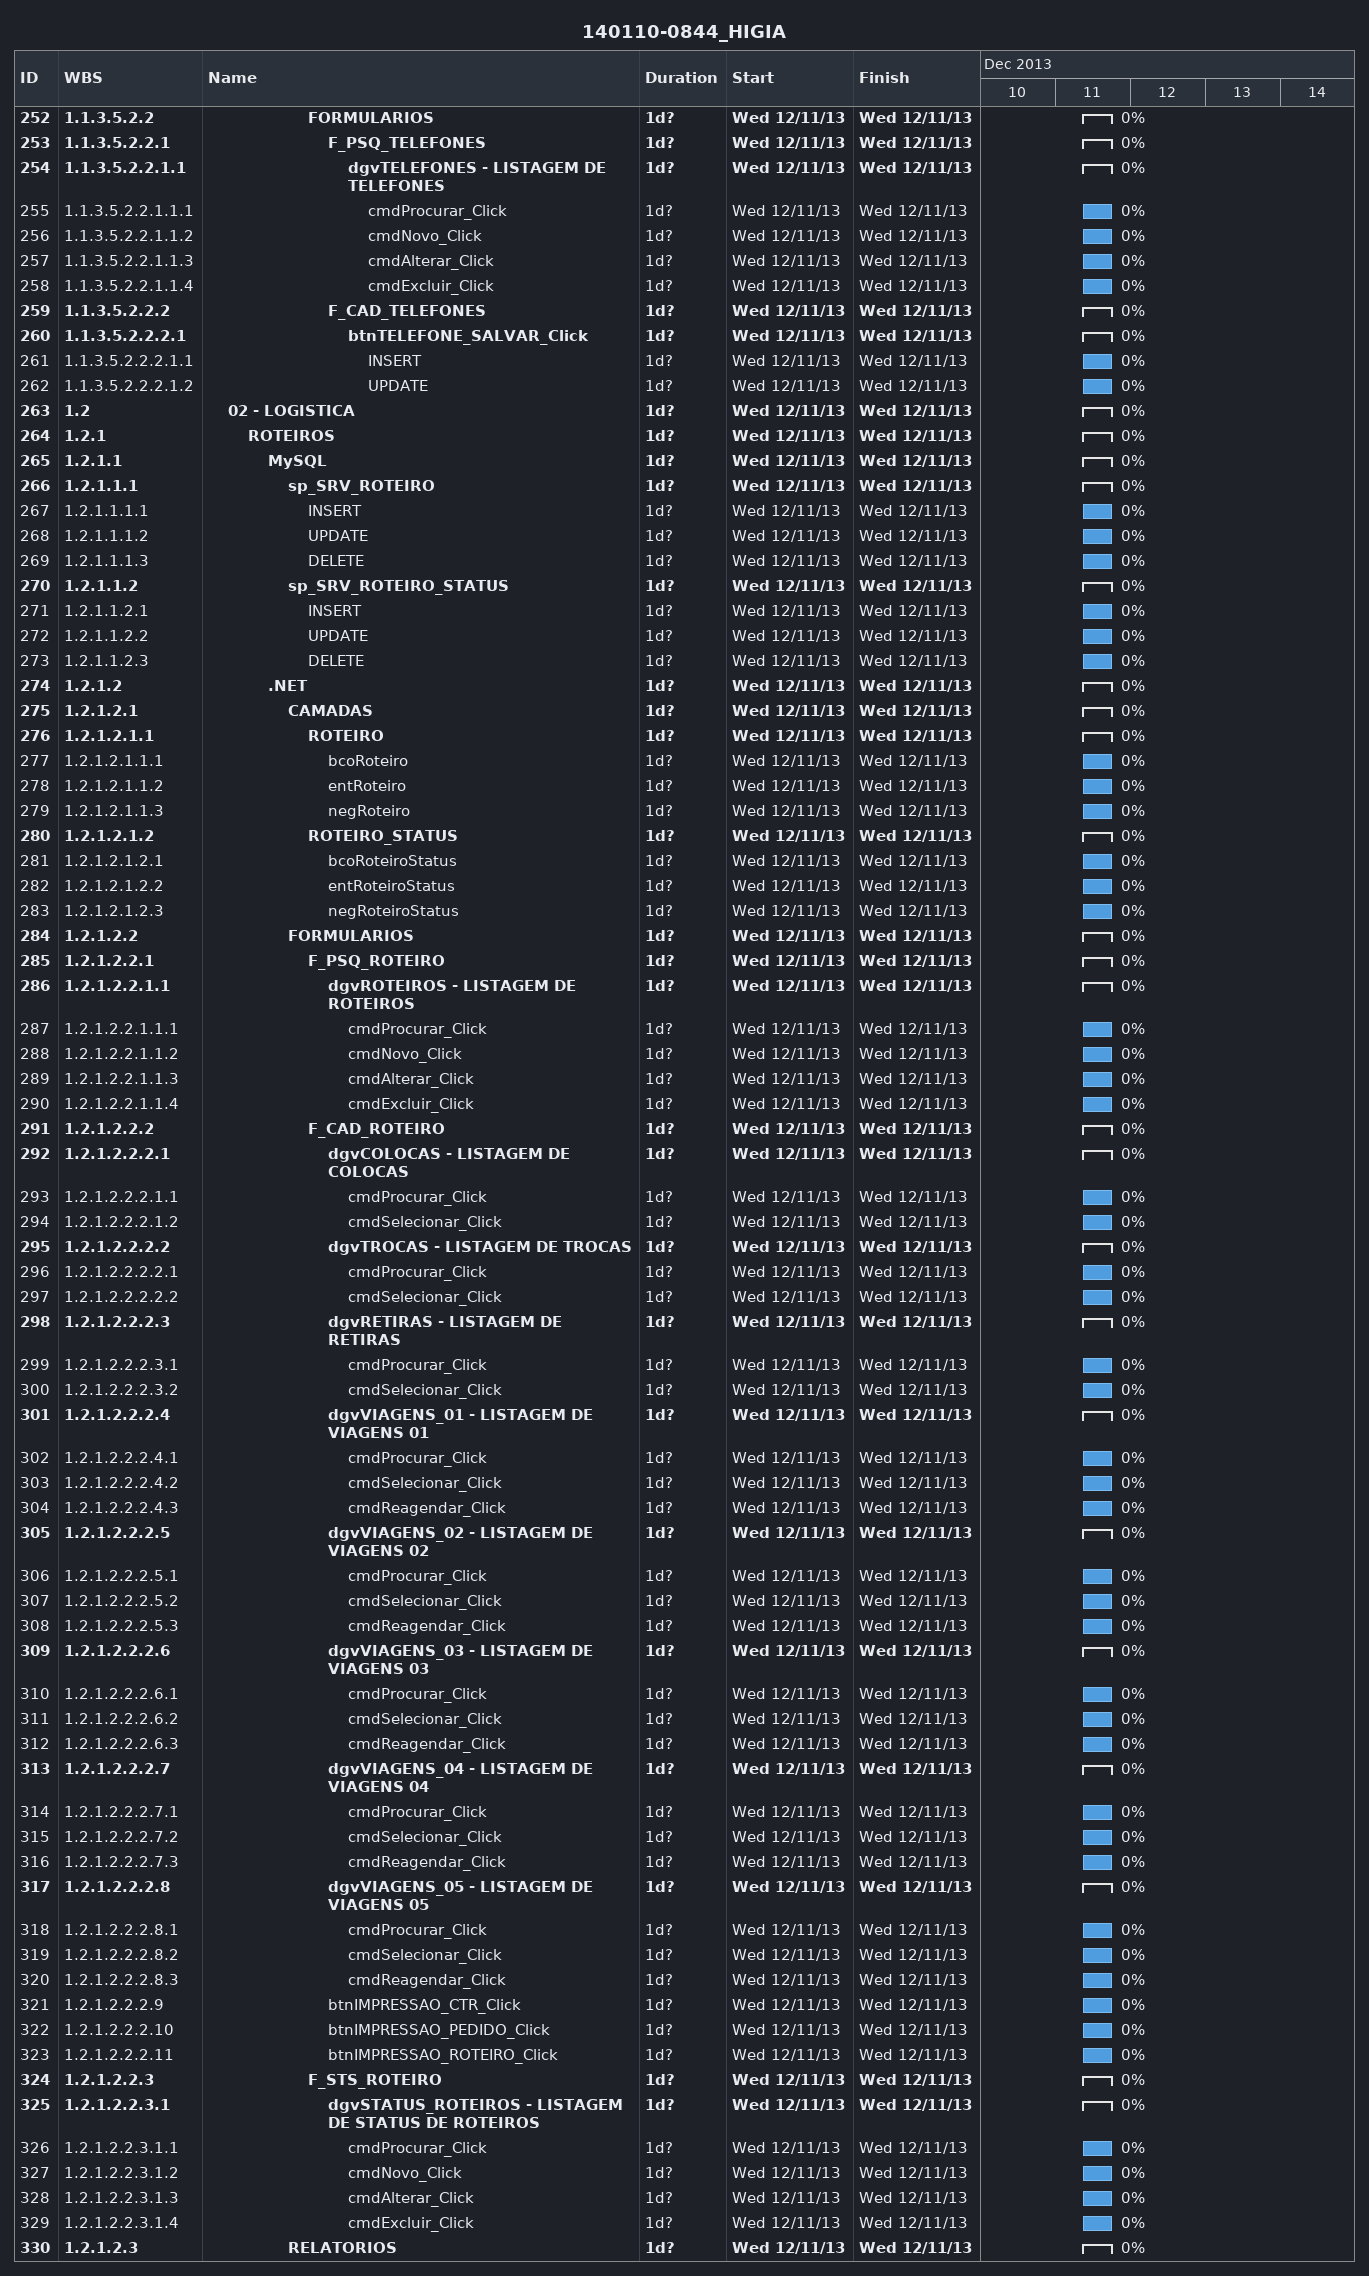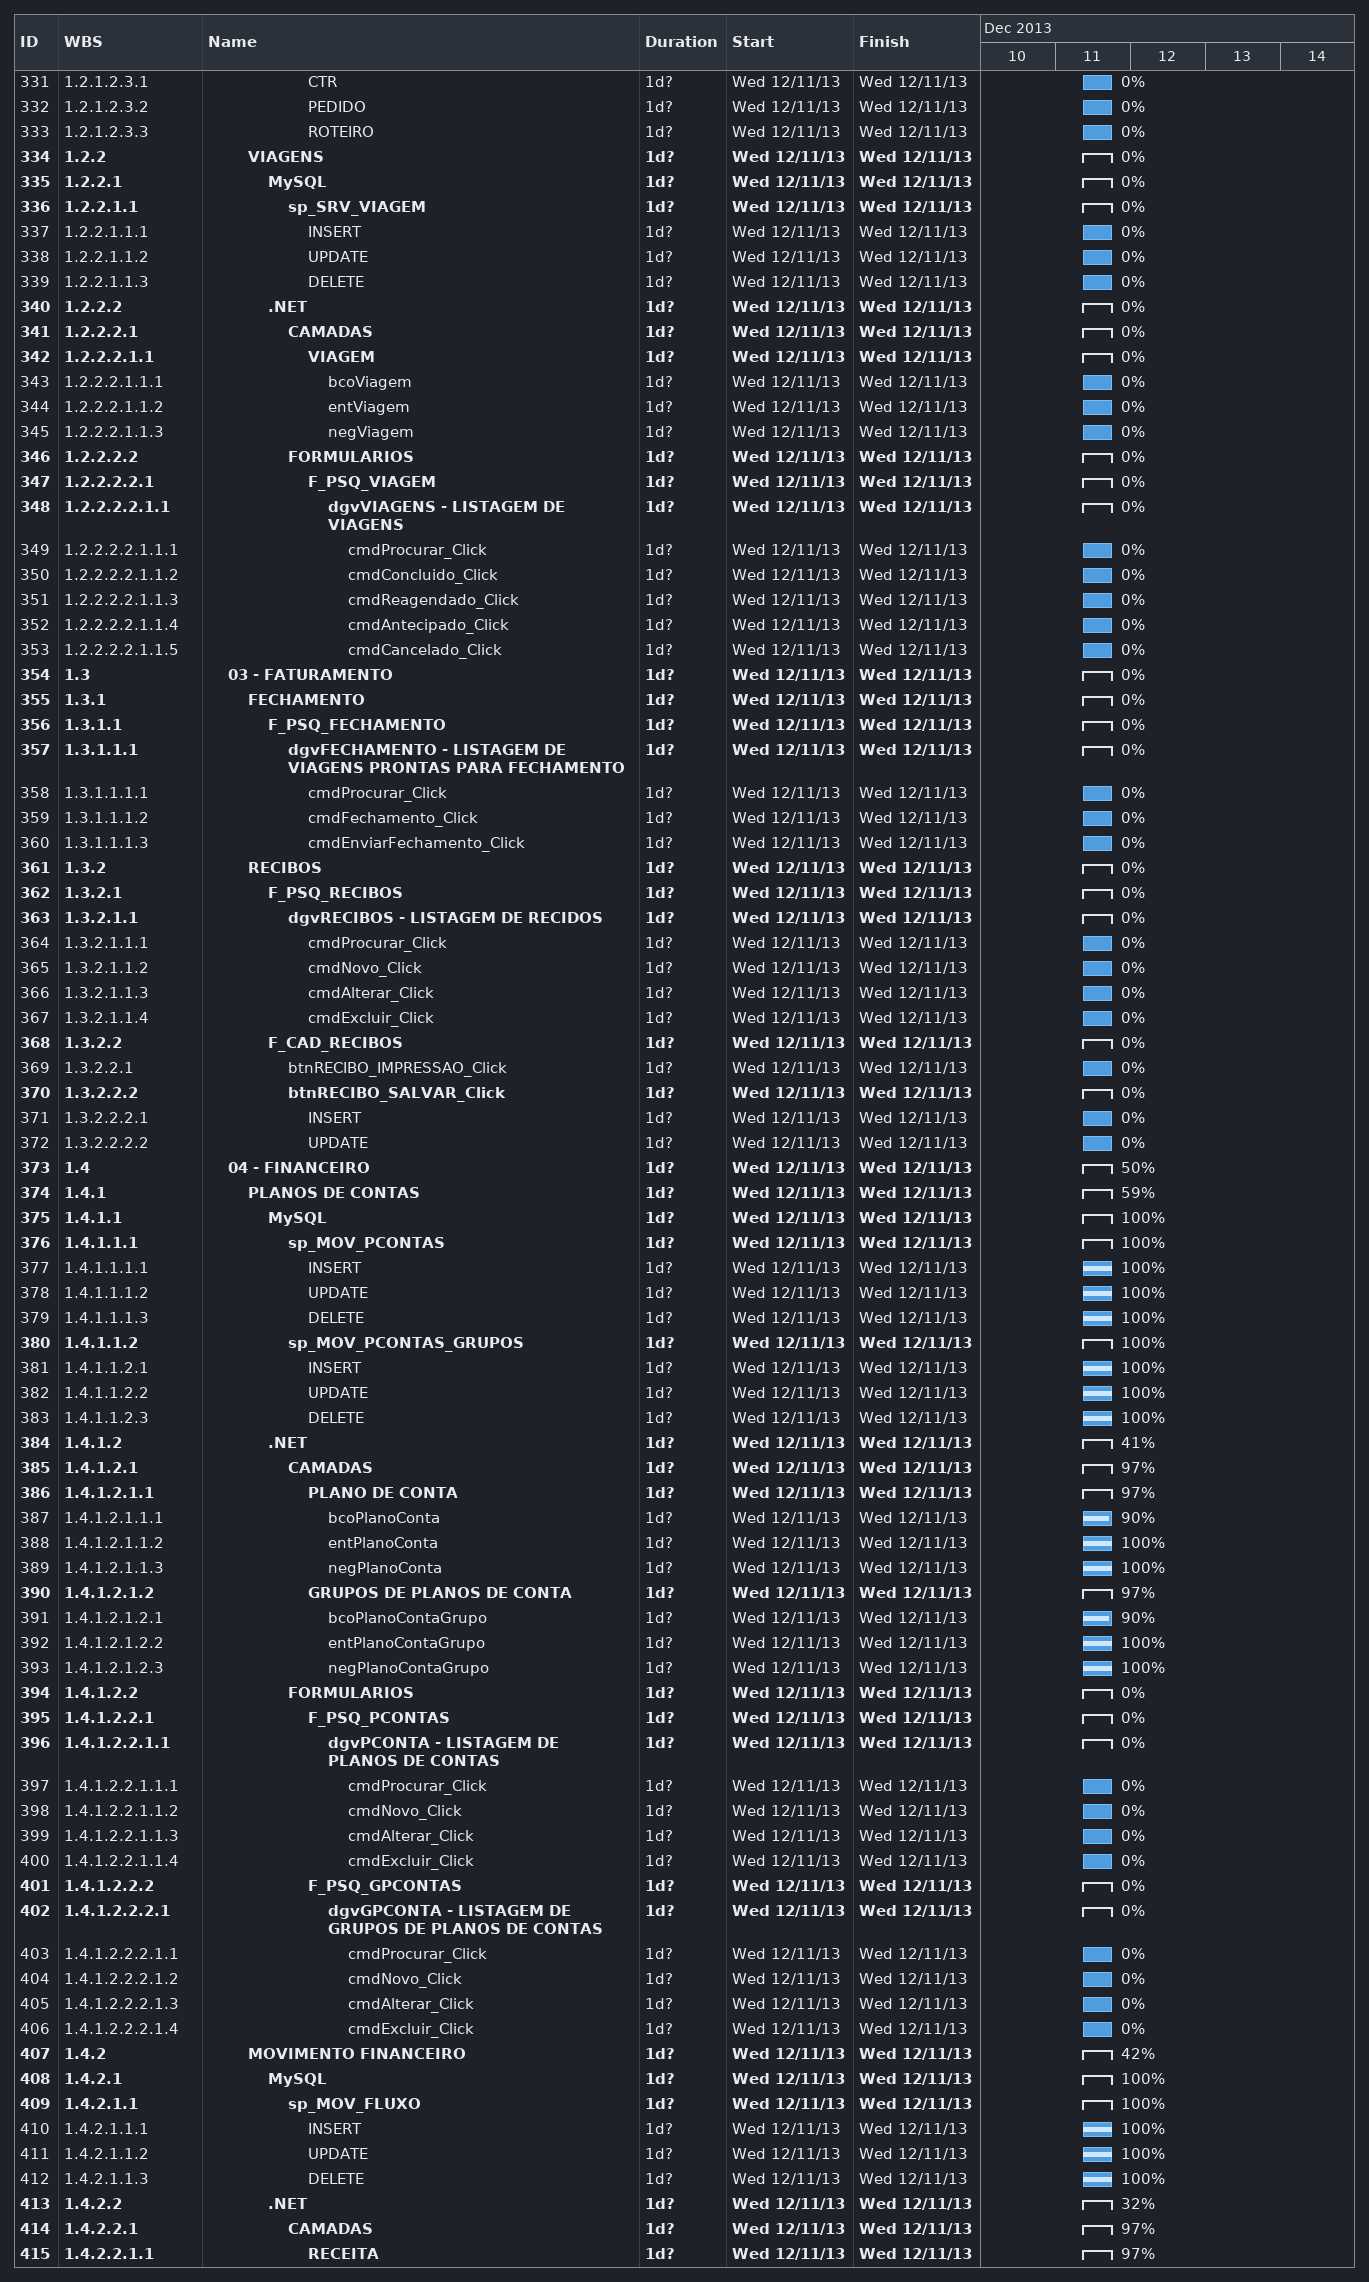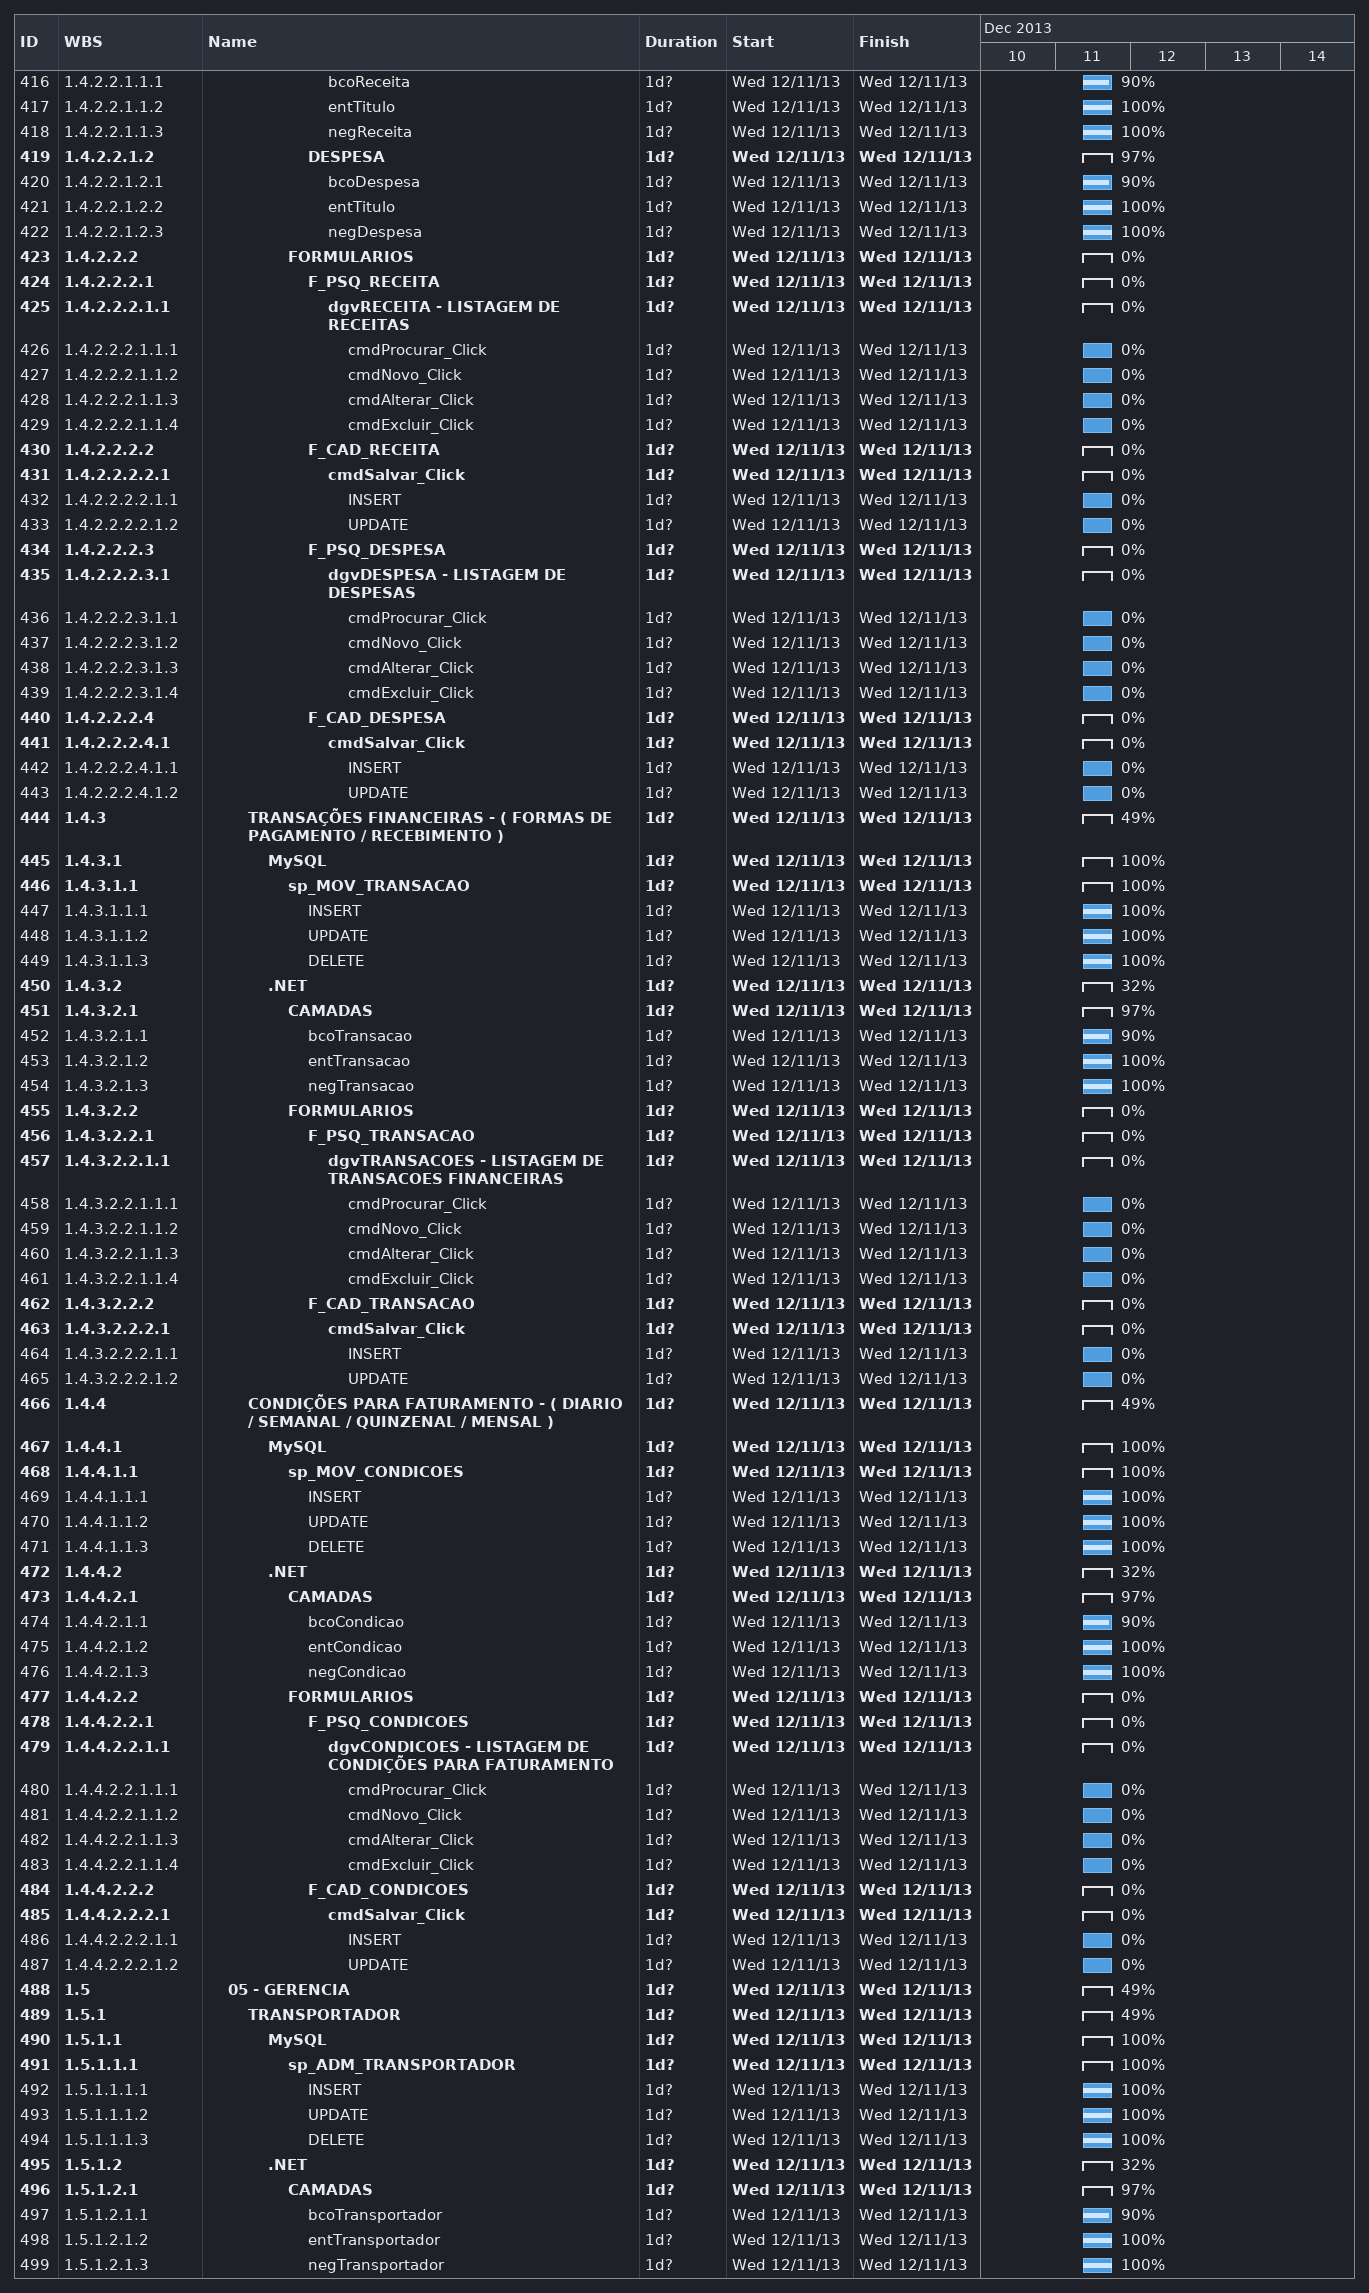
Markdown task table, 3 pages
140110-0844_HIGIA

| ID | WBS | Task | Duration | Start | Finish | % complete |
|---|---|---|---|---|---|---|
| 252 | 1.1.3.5.2.2 | **FORMULARIOS** | 1d? | 2013-12-11 | 2013-12-11 | 0 |
| 253 | 1.1.3.5.2.2.1 | **F_PSQ_TELEFONES** | 1d? | 2013-12-11 | 2013-12-11 | 0 |
| 254 | 1.1.3.5.2.2.1.1 | **dgvTELEFONES - LISTAGEM DE TELEFONES** | 1d? | 2013-12-11 | 2013-12-11 | 0 |
| 255 | 1.1.3.5.2.2.1.1.1 | cmdProcurar_Click | 1d? | 2013-12-11 | 2013-12-11 | 0 |
| 256 | 1.1.3.5.2.2.1.1.2 | cmdNovo_Click | 1d? | 2013-12-11 | 2013-12-11 | 0 |
| 257 | 1.1.3.5.2.2.1.1.3 | cmdAlterar_Click | 1d? | 2013-12-11 | 2013-12-11 | 0 |
| 258 | 1.1.3.5.2.2.1.1.4 | cmdExcluir_Click | 1d? | 2013-12-11 | 2013-12-11 | 0 |
| 259 | 1.1.3.5.2.2.2 | **F_CAD_TELEFONES** | 1d? | 2013-12-11 | 2013-12-11 | 0 |
| 260 | 1.1.3.5.2.2.2.1 | **btnTELEFONE_SALVAR_Click** | 1d? | 2013-12-11 | 2013-12-11 | 0 |
| 261 | 1.1.3.5.2.2.2.1.1 | INSERT | 1d? | 2013-12-11 | 2013-12-11 | 0 |
| 262 | 1.1.3.5.2.2.2.1.2 | UPDATE | 1d? | 2013-12-11 | 2013-12-11 | 0 |
| 263 | 1.2 | **02 - LOGISTICA** | 1d? | 2013-12-11 | 2013-12-11 | 0 |
| 264 | 1.2.1 | **ROTEIROS** | 1d? | 2013-12-11 | 2013-12-11 | 0 |
| 265 | 1.2.1.1 | **MySQL** | 1d? | 2013-12-11 | 2013-12-11 | 0 |
| 266 | 1.2.1.1.1 | **sp_SRV_ROTEIRO** | 1d? | 2013-12-11 | 2013-12-11 | 0 |
| 267 | 1.2.1.1.1.1 | INSERT | 1d? | 2013-12-11 | 2013-12-11 | 0 |
| 268 | 1.2.1.1.1.2 | UPDATE | 1d? | 2013-12-11 | 2013-12-11 | 0 |
| 269 | 1.2.1.1.1.3 | DELETE | 1d? | 2013-12-11 | 2013-12-11 | 0 |
| 270 | 1.2.1.1.2 | **sp_SRV_ROTEIRO_STATUS** | 1d? | 2013-12-11 | 2013-12-11 | 0 |
| 271 | 1.2.1.1.2.1 | INSERT | 1d? | 2013-12-11 | 2013-12-11 | 0 |
| 272 | 1.2.1.1.2.2 | UPDATE | 1d? | 2013-12-11 | 2013-12-11 | 0 |
| 273 | 1.2.1.1.2.3 | DELETE | 1d? | 2013-12-11 | 2013-12-11 | 0 |
| 274 | 1.2.1.2 | **.NET** | 1d? | 2013-12-11 | 2013-12-11 | 0 |
| 275 | 1.2.1.2.1 | **CAMADAS** | 1d? | 2013-12-11 | 2013-12-11 | 0 |
| 276 | 1.2.1.2.1.1 | **ROTEIRO** | 1d? | 2013-12-11 | 2013-12-11 | 0 |
| 277 | 1.2.1.2.1.1.1 | bcoRoteiro | 1d? | 2013-12-11 | 2013-12-11 | 0 |
| 278 | 1.2.1.2.1.1.2 | entRoteiro | 1d? | 2013-12-11 | 2013-12-11 | 0 |
| 279 | 1.2.1.2.1.1.3 | negRoteiro | 1d? | 2013-12-11 | 2013-12-11 | 0 |
| 280 | 1.2.1.2.1.2 | **ROTEIRO_STATUS** | 1d? | 2013-12-11 | 2013-12-11 | 0 |
| 281 | 1.2.1.2.1.2.1 | bcoRoteiroStatus | 1d? | 2013-12-11 | 2013-12-11 | 0 |
| 282 | 1.2.1.2.1.2.2 | entRoteiroStatus | 1d? | 2013-12-11 | 2013-12-11 | 0 |
| 283 | 1.2.1.2.1.2.3 | negRoteiroStatus | 1d? | 2013-12-11 | 2013-12-11 | 0 |
| 284 | 1.2.1.2.2 | **FORMULARIOS** | 1d? | 2013-12-11 | 2013-12-11 | 0 |
| 285 | 1.2.1.2.2.1 | **F_PSQ_ROTEIRO** | 1d? | 2013-12-11 | 2013-12-11 | 0 |
| 286 | 1.2.1.2.2.1.1 | **dgvROTEIROS - LISTAGEM DE ROTEIROS** | 1d? | 2013-12-11 | 2013-12-11 | 0 |
| 287 | 1.2.1.2.2.1.1.1 | cmdProcurar_Click | 1d? | 2013-12-11 | 2013-12-11 | 0 |
| 288 | 1.2.1.2.2.1.1.2 | cmdNovo_Click | 1d? | 2013-12-11 | 2013-12-11 | 0 |
| 289 | 1.2.1.2.2.1.1.3 | cmdAlterar_Click | 1d? | 2013-12-11 | 2013-12-11 | 0 |
| 290 | 1.2.1.2.2.1.1.4 | cmdExcluir_Click | 1d? | 2013-12-11 | 2013-12-11 | 0 |
| 291 | 1.2.1.2.2.2 | **F_CAD_ROTEIRO** | 1d? | 2013-12-11 | 2013-12-11 | 0 |
| 292 | 1.2.1.2.2.2.1 | **dgvCOLOCAS - LISTAGEM DE COLOCAS** | 1d? | 2013-12-11 | 2013-12-11 | 0 |
| 293 | 1.2.1.2.2.2.1.1 | cmdProcurar_Click | 1d? | 2013-12-11 | 2013-12-11 | 0 |
| 294 | 1.2.1.2.2.2.1.2 | cmdSelecionar_Click | 1d? | 2013-12-11 | 2013-12-11 | 0 |
| 295 | 1.2.1.2.2.2.2 | **dgvTROCAS - LISTAGEM DE TROCAS** | 1d? | 2013-12-11 | 2013-12-11 | 0 |
| 296 | 1.2.1.2.2.2.2.1 | cmdProcurar_Click | 1d? | 2013-12-11 | 2013-12-11 | 0 |
| 297 | 1.2.1.2.2.2.2.2 | cmdSelecionar_Click | 1d? | 2013-12-11 | 2013-12-11 | 0 |
| 298 | 1.2.1.2.2.2.3 | **dgvRETIRAS - LISTAGEM DE RETIRAS** | 1d? | 2013-12-11 | 2013-12-11 | 0 |
| 299 | 1.2.1.2.2.2.3.1 | cmdProcurar_Click | 1d? | 2013-12-11 | 2013-12-11 | 0 |
| 300 | 1.2.1.2.2.2.3.2 | cmdSelecionar_Click | 1d? | 2013-12-11 | 2013-12-11 | 0 |
| 301 | 1.2.1.2.2.2.4 | **dgvVIAGENS_01 - LISTAGEM DE VIAGENS 01** | 1d? | 2013-12-11 | 2013-12-11 | 0 |
| 302 | 1.2.1.2.2.2.4.1 | cmdProcurar_Click | 1d? | 2013-12-11 | 2013-12-11 | 0 |
| 303 | 1.2.1.2.2.2.4.2 | cmdSelecionar_Click | 1d? | 2013-12-11 | 2013-12-11 | 0 |
| 304 | 1.2.1.2.2.2.4.3 | cmdReagendar_Click | 1d? | 2013-12-11 | 2013-12-11 | 0 |
| 305 | 1.2.1.2.2.2.5 | **dgvVIAGENS_02 - LISTAGEM DE VIAGENS 02** | 1d? | 2013-12-11 | 2013-12-11 | 0 |
| 306 | 1.2.1.2.2.2.5.1 | cmdProcurar_Click | 1d? | 2013-12-11 | 2013-12-11 | 0 |
| 307 | 1.2.1.2.2.2.5.2 | cmdSelecionar_Click | 1d? | 2013-12-11 | 2013-12-11 | 0 |
| 308 | 1.2.1.2.2.2.5.3 | cmdReagendar_Click | 1d? | 2013-12-11 | 2013-12-11 | 0 |
| 309 | 1.2.1.2.2.2.6 | **dgvVIAGENS_03 - LISTAGEM DE VIAGENS 03** | 1d? | 2013-12-11 | 2013-12-11 | 0 |
| 310 | 1.2.1.2.2.2.6.1 | cmdProcurar_Click | 1d? | 2013-12-11 | 2013-12-11 | 0 |
| 311 | 1.2.1.2.2.2.6.2 | cmdSelecionar_Click | 1d? | 2013-12-11 | 2013-12-11 | 0 |
| 312 | 1.2.1.2.2.2.6.3 | cmdReagendar_Click | 1d? | 2013-12-11 | 2013-12-11 | 0 |
| 313 | 1.2.1.2.2.2.7 | **dgvVIAGENS_04 - LISTAGEM DE VIAGENS 04** | 1d? | 2013-12-11 | 2013-12-11 | 0 |
| 314 | 1.2.1.2.2.2.7.1 | cmdProcurar_Click | 1d? | 2013-12-11 | 2013-12-11 | 0 |
| 315 | 1.2.1.2.2.2.7.2 | cmdSelecionar_Click | 1d? | 2013-12-11 | 2013-12-11 | 0 |
| 316 | 1.2.1.2.2.2.7.3 | cmdReagendar_Click | 1d? | 2013-12-11 | 2013-12-11 | 0 |
| 317 | 1.2.1.2.2.2.8 | **dgvVIAGENS_05 - LISTAGEM DE VIAGENS 05** | 1d? | 2013-12-11 | 2013-12-11 | 0 |
| 318 | 1.2.1.2.2.2.8.1 | cmdProcurar_Click | 1d? | 2013-12-11 | 2013-12-11 | 0 |
| 319 | 1.2.1.2.2.2.8.2 | cmdSelecionar_Click | 1d? | 2013-12-11 | 2013-12-11 | 0 |
| 320 | 1.2.1.2.2.2.8.3 | cmdReagendar_Click | 1d? | 2013-12-11 | 2013-12-11 | 0 |
| 321 | 1.2.1.2.2.2.9 | btnIMPRESSAO_CTR_Click | 1d? | 2013-12-11 | 2013-12-11 | 0 |
| 322 | 1.2.1.2.2.2.10 | btnIMPRESSAO_PEDIDO_Click | 1d? | 2013-12-11 | 2013-12-11 | 0 |
| 323 | 1.2.1.2.2.2.11 | btnIMPRESSAO_ROTEIRO_Click | 1d? | 2013-12-11 | 2013-12-11 | 0 |
| 324 | 1.2.1.2.2.3 | **F_STS_ROTEIRO** | 1d? | 2013-12-11 | 2013-12-11 | 0 |
| 325 | 1.2.1.2.2.3.1 | **dgvSTATUS_ROTEIROS - LISTAGEM DE STATUS DE ROTEIROS** | 1d? | 2013-12-11 | 2013-12-11 | 0 |
| 326 | 1.2.1.2.2.3.1.1 | cmdProcurar_Click | 1d? | 2013-12-11 | 2013-12-11 | 0 |
| 327 | 1.2.1.2.2.3.1.2 | cmdNovo_Click | 1d? | 2013-12-11 | 2013-12-11 | 0 |
| 328 | 1.2.1.2.2.3.1.3 | cmdAlterar_Click | 1d? | 2013-12-11 | 2013-12-11 | 0 |
| 329 | 1.2.1.2.2.3.1.4 | cmdExcluir_Click | 1d? | 2013-12-11 | 2013-12-11 | 0 |
| 330 | 1.2.1.2.3 | **RELATORIOS** | 1d? | 2013-12-11 | 2013-12-11 | 0 |
| 331 | 1.2.1.2.3.1 | CTR | 1d? | 2013-12-11 | 2013-12-11 | 0 |
| 332 | 1.2.1.2.3.2 | PEDIDO | 1d? | 2013-12-11 | 2013-12-11 | 0 |
| 333 | 1.2.1.2.3.3 | ROTEIRO | 1d? | 2013-12-11 | 2013-12-11 | 0 |
| 334 | 1.2.2 | **VIAGENS** | 1d? | 2013-12-11 | 2013-12-11 | 0 |
| 335 | 1.2.2.1 | **MySQL** | 1d? | 2013-12-11 | 2013-12-11 | 0 |
| 336 | 1.2.2.1.1 | **sp_SRV_VIAGEM** | 1d? | 2013-12-11 | 2013-12-11 | 0 |
| 337 | 1.2.2.1.1.1 | INSERT | 1d? | 2013-12-11 | 2013-12-11 | 0 |
| 338 | 1.2.2.1.1.2 | UPDATE | 1d? | 2013-12-11 | 2013-12-11 | 0 |
| 339 | 1.2.2.1.1.3 | DELETE | 1d? | 2013-12-11 | 2013-12-11 | 0 |
| 340 | 1.2.2.2 | **.NET** | 1d? | 2013-12-11 | 2013-12-11 | 0 |
| 341 | 1.2.2.2.1 | **CAMADAS** | 1d? | 2013-12-11 | 2013-12-11 | 0 |
| 342 | 1.2.2.2.1.1 | **VIAGEM** | 1d? | 2013-12-11 | 2013-12-11 | 0 |
| 343 | 1.2.2.2.1.1.1 | bcoViagem | 1d? | 2013-12-11 | 2013-12-11 | 0 |
| 344 | 1.2.2.2.1.1.2 | entViagem | 1d? | 2013-12-11 | 2013-12-11 | 0 |
| 345 | 1.2.2.2.1.1.3 | negViagem | 1d? | 2013-12-11 | 2013-12-11 | 0 |
| 346 | 1.2.2.2.2 | **FORMULARIOS** | 1d? | 2013-12-11 | 2013-12-11 | 0 |
| 347 | 1.2.2.2.2.1 | **F_PSQ_VIAGEM** | 1d? | 2013-12-11 | 2013-12-11 | 0 |
| 348 | 1.2.2.2.2.1.1 | **dgvVIAGENS - LISTAGEM DE VIAGENS** | 1d? | 2013-12-11 | 2013-12-11 | 0 |
| 349 | 1.2.2.2.2.1.1.1 | cmdProcurar_Click | 1d? | 2013-12-11 | 2013-12-11 | 0 |
| 350 | 1.2.2.2.2.1.1.2 | cmdConcluido_Click | 1d? | 2013-12-11 | 2013-12-11 | 0 |
| 351 | 1.2.2.2.2.1.1.3 | cmdReagendado_Click | 1d? | 2013-12-11 | 2013-12-11 | 0 |
| 352 | 1.2.2.2.2.1.1.4 | cmdAntecipado_Click | 1d? | 2013-12-11 | 2013-12-11 | 0 |
| 353 | 1.2.2.2.2.1.1.5 | cmdCancelado_Click | 1d? | 2013-12-11 | 2013-12-11 | 0 |
| 354 | 1.3 | **03 - FATURAMENTO** | 1d? | 2013-12-11 | 2013-12-11 | 0 |
| 355 | 1.3.1 | **FECHAMENTO** | 1d? | 2013-12-11 | 2013-12-11 | 0 |
| 356 | 1.3.1.1 | **F_PSQ_FECHAMENTO** | 1d? | 2013-12-11 | 2013-12-11 | 0 |
| 357 | 1.3.1.1.1 | **dgvFECHAMENTO - LISTAGEM DE VIAGENS PRONTAS PARA FECHAMENTO** | 1d? | 2013-12-11 | 2013-12-11 | 0 |
| 358 | 1.3.1.1.1.1 | cmdProcurar_Click | 1d? | 2013-12-11 | 2013-12-11 | 0 |
| 359 | 1.3.1.1.1.2 | cmdFechamento_Click | 1d? | 2013-12-11 | 2013-12-11 | 0 |
| 360 | 1.3.1.1.1.3 | cmdEnviarFechamento_Click | 1d? | 2013-12-11 | 2013-12-11 | 0 |
| 361 | 1.3.2 | **RECIBOS** | 1d? | 2013-12-11 | 2013-12-11 | 0 |
| 362 | 1.3.2.1 | **F_PSQ_RECIBOS** | 1d? | 2013-12-11 | 2013-12-11 | 0 |
| 363 | 1.3.2.1.1 | **dgvRECIBOS - LISTAGEM DE RECIDOS** | 1d? | 2013-12-11 | 2013-12-11 | 0 |
| 364 | 1.3.2.1.1.1 | cmdProcurar_Click | 1d? | 2013-12-11 | 2013-12-11 | 0 |
| 365 | 1.3.2.1.1.2 | cmdNovo_Click | 1d? | 2013-12-11 | 2013-12-11 | 0 |
| 366 | 1.3.2.1.1.3 | cmdAlterar_Click | 1d? | 2013-12-11 | 2013-12-11 | 0 |
| 367 | 1.3.2.1.1.4 | cmdExcluir_Click | 1d? | 2013-12-11 | 2013-12-11 | 0 |
| 368 | 1.3.2.2 | **F_CAD_RECIBOS** | 1d? | 2013-12-11 | 2013-12-11 | 0 |
| 369 | 1.3.2.2.1 | btnRECIBO_IMPRESSAO_Click | 1d? | 2013-12-11 | 2013-12-11 | 0 |
| 370 | 1.3.2.2.2 | **btnRECIBO_SALVAR_Click** | 1d? | 2013-12-11 | 2013-12-11 | 0 |
| 371 | 1.3.2.2.2.1 | INSERT | 1d? | 2013-12-11 | 2013-12-11 | 0 |
| 372 | 1.3.2.2.2.2 | UPDATE | 1d? | 2013-12-11 | 2013-12-11 | 0 |
| 373 | 1.4 | **04 - FINANCEIRO** | 1d? | 2013-12-11 | 2013-12-11 | 50 |
| 374 | 1.4.1 | **PLANOS DE CONTAS** | 1d? | 2013-12-11 | 2013-12-11 | 59 |
| 375 | 1.4.1.1 | **MySQL** | 1d? | 2013-12-11 | 2013-12-11 | 100 |
| 376 | 1.4.1.1.1 | **sp_MOV_PCONTAS** | 1d? | 2013-12-11 | 2013-12-11 | 100 |
| 377 | 1.4.1.1.1.1 | INSERT | 1d? | 2013-12-11 | 2013-12-11 | 100 |
| 378 | 1.4.1.1.1.2 | UPDATE | 1d? | 2013-12-11 | 2013-12-11 | 100 |
| 379 | 1.4.1.1.1.3 | DELETE | 1d? | 2013-12-11 | 2013-12-11 | 100 |
| 380 | 1.4.1.1.2 | **sp_MOV_PCONTAS_GRUPOS** | 1d? | 2013-12-11 | 2013-12-11 | 100 |
| 381 | 1.4.1.1.2.1 | INSERT | 1d? | 2013-12-11 | 2013-12-11 | 100 |
| 382 | 1.4.1.1.2.2 | UPDATE | 1d? | 2013-12-11 | 2013-12-11 | 100 |
| 383 | 1.4.1.1.2.3 | DELETE | 1d? | 2013-12-11 | 2013-12-11 | 100 |
| 384 | 1.4.1.2 | **.NET** | 1d? | 2013-12-11 | 2013-12-11 | 41 |
| 385 | 1.4.1.2.1 | **CAMADAS** | 1d? | 2013-12-11 | 2013-12-11 | 97 |
| 386 | 1.4.1.2.1.1 | **PLANO DE CONTA** | 1d? | 2013-12-11 | 2013-12-11 | 97 |
| 387 | 1.4.1.2.1.1.1 | bcoPlanoConta | 1d? | 2013-12-11 | 2013-12-11 | 90 |
| 388 | 1.4.1.2.1.1.2 | entPlanoConta | 1d? | 2013-12-11 | 2013-12-11 | 100 |
| 389 | 1.4.1.2.1.1.3 | negPlanoConta | 1d? | 2013-12-11 | 2013-12-11 | 100 |
| 390 | 1.4.1.2.1.2 | **GRUPOS DE PLANOS DE CONTA** | 1d? | 2013-12-11 | 2013-12-11 | 97 |
| 391 | 1.4.1.2.1.2.1 | bcoPlanoContaGrupo | 1d? | 2013-12-11 | 2013-12-11 | 90 |
| 392 | 1.4.1.2.1.2.2 | entPlanoContaGrupo | 1d? | 2013-12-11 | 2013-12-11 | 100 |
| 393 | 1.4.1.2.1.2.3 | negPlanoContaGrupo | 1d? | 2013-12-11 | 2013-12-11 | 100 |
| 394 | 1.4.1.2.2 | **FORMULARIOS** | 1d? | 2013-12-11 | 2013-12-11 | 0 |
| 395 | 1.4.1.2.2.1 | **F_PSQ_PCONTAS** | 1d? | 2013-12-11 | 2013-12-11 | 0 |
| 396 | 1.4.1.2.2.1.1 | **dgvPCONTA - LISTAGEM DE PLANOS DE CONTAS** | 1d? | 2013-12-11 | 2013-12-11 | 0 |
| 397 | 1.4.1.2.2.1.1.1 | cmdProcurar_Click | 1d? | 2013-12-11 | 2013-12-11 | 0 |
| 398 | 1.4.1.2.2.1.1.2 | cmdNovo_Click | 1d? | 2013-12-11 | 2013-12-11 | 0 |
| 399 | 1.4.1.2.2.1.1.3 | cmdAlterar_Click | 1d? | 2013-12-11 | 2013-12-11 | 0 |
| 400 | 1.4.1.2.2.1.1.4 | cmdExcluir_Click | 1d? | 2013-12-11 | 2013-12-11 | 0 |
| 401 | 1.4.1.2.2.2 | **F_PSQ_GPCONTAS** | 1d? | 2013-12-11 | 2013-12-11 | 0 |
| 402 | 1.4.1.2.2.2.1 | **dgvGPCONTA - LISTAGEM DE GRUPOS DE PLANOS DE CONTAS** | 1d? | 2013-12-11 | 2013-12-11 | 0 |
| 403 | 1.4.1.2.2.2.1.1 | cmdProcurar_Click | 1d? | 2013-12-11 | 2013-12-11 | 0 |
| 404 | 1.4.1.2.2.2.1.2 | cmdNovo_Click | 1d? | 2013-12-11 | 2013-12-11 | 0 |
| 405 | 1.4.1.2.2.2.1.3 | cmdAlterar_Click | 1d? | 2013-12-11 | 2013-12-11 | 0 |
| 406 | 1.4.1.2.2.2.1.4 | cmdExcluir_Click | 1d? | 2013-12-11 | 2013-12-11 | 0 |
| 407 | 1.4.2 | **MOVIMENTO FINANCEIRO** | 1d? | 2013-12-11 | 2013-12-11 | 42 |
| 408 | 1.4.2.1 | **MySQL** | 1d? | 2013-12-11 | 2013-12-11 | 100 |
| 409 | 1.4.2.1.1 | **sp_MOV_FLUXO** | 1d? | 2013-12-11 | 2013-12-11 | 100 |
| 410 | 1.4.2.1.1.1 | INSERT | 1d? | 2013-12-11 | 2013-12-11 | 100 |
| 411 | 1.4.2.1.1.2 | UPDATE | 1d? | 2013-12-11 | 2013-12-11 | 100 |
| 412 | 1.4.2.1.1.3 | DELETE | 1d? | 2013-12-11 | 2013-12-11 | 100 |
| 413 | 1.4.2.2 | **.NET** | 1d? | 2013-12-11 | 2013-12-11 | 32 |
| 414 | 1.4.2.2.1 | **CAMADAS** | 1d? | 2013-12-11 | 2013-12-11 | 97 |
| 415 | 1.4.2.2.1.1 | **RECEITA** | 1d? | 2013-12-11 | 2013-12-11 | 97 |
| 416 | 1.4.2.2.1.1.1 | bcoReceita | 1d? | 2013-12-11 | 2013-12-11 | 90 |
| 417 | 1.4.2.2.1.1.2 | entTitulo | 1d? | 2013-12-11 | 2013-12-11 | 100 |
| 418 | 1.4.2.2.1.1.3 | negReceita | 1d? | 2013-12-11 | 2013-12-11 | 100 |
| 419 | 1.4.2.2.1.2 | **DESPESA** | 1d? | 2013-12-11 | 2013-12-11 | 97 |
| 420 | 1.4.2.2.1.2.1 | bcoDespesa | 1d? | 2013-12-11 | 2013-12-11 | 90 |
| 421 | 1.4.2.2.1.2.2 | entTitulo | 1d? | 2013-12-11 | 2013-12-11 | 100 |
| 422 | 1.4.2.2.1.2.3 | negDespesa | 1d? | 2013-12-11 | 2013-12-11 | 100 |
| 423 | 1.4.2.2.2 | **FORMULARIOS** | 1d? | 2013-12-11 | 2013-12-11 | 0 |
| 424 | 1.4.2.2.2.1 | **F_PSQ_RECEITA** | 1d? | 2013-12-11 | 2013-12-11 | 0 |
| 425 | 1.4.2.2.2.1.1 | **dgvRECEITA - LISTAGEM DE RECEITAS** | 1d? | 2013-12-11 | 2013-12-11 | 0 |
| 426 | 1.4.2.2.2.1.1.1 | cmdProcurar_Click | 1d? | 2013-12-11 | 2013-12-11 | 0 |
| 427 | 1.4.2.2.2.1.1.2 | cmdNovo_Click | 1d? | 2013-12-11 | 2013-12-11 | 0 |
| 428 | 1.4.2.2.2.1.1.3 | cmdAlterar_Click | 1d? | 2013-12-11 | 2013-12-11 | 0 |
| 429 | 1.4.2.2.2.1.1.4 | cmdExcluir_Click | 1d? | 2013-12-11 | 2013-12-11 | 0 |
| 430 | 1.4.2.2.2.2 | **F_CAD_RECEITA** | 1d? | 2013-12-11 | 2013-12-11 | 0 |
| 431 | 1.4.2.2.2.2.1 | **cmdSalvar_Click** | 1d? | 2013-12-11 | 2013-12-11 | 0 |
| 432 | 1.4.2.2.2.2.1.1 | INSERT | 1d? | 2013-12-11 | 2013-12-11 | 0 |
| 433 | 1.4.2.2.2.2.1.2 | UPDATE | 1d? | 2013-12-11 | 2013-12-11 | 0 |
| 434 | 1.4.2.2.2.3 | **F_PSQ_DESPESA** | 1d? | 2013-12-11 | 2013-12-11 | 0 |
| 435 | 1.4.2.2.2.3.1 | **dgvDESPESA - LISTAGEM DE DESPESAS** | 1d? | 2013-12-11 | 2013-12-11 | 0 |
| 436 | 1.4.2.2.2.3.1.1 | cmdProcurar_Click | 1d? | 2013-12-11 | 2013-12-11 | 0 |
| 437 | 1.4.2.2.2.3.1.2 | cmdNovo_Click | 1d? | 2013-12-11 | 2013-12-11 | 0 |
| 438 | 1.4.2.2.2.3.1.3 | cmdAlterar_Click | 1d? | 2013-12-11 | 2013-12-11 | 0 |
| 439 | 1.4.2.2.2.3.1.4 | cmdExcluir_Click | 1d? | 2013-12-11 | 2013-12-11 | 0 |
| 440 | 1.4.2.2.2.4 | **F_CAD_DESPESA** | 1d? | 2013-12-11 | 2013-12-11 | 0 |
| 441 | 1.4.2.2.2.4.1 | **cmdSalvar_Click** | 1d? | 2013-12-11 | 2013-12-11 | 0 |
| 442 | 1.4.2.2.2.4.1.1 | INSERT | 1d? | 2013-12-11 | 2013-12-11 | 0 |
| 443 | 1.4.2.2.2.4.1.2 | UPDATE | 1d? | 2013-12-11 | 2013-12-11 | 0 |
| 444 | 1.4.3 | **TRANSAÇÕES FINANCEIRAS - ( FORMAS DE PAGAMENTO / RECEBIMENTO )** | 1d? | 2013-12-11 | 2013-12-11 | 49 |
| 445 | 1.4.3.1 | **MySQL** | 1d? | 2013-12-11 | 2013-12-11 | 100 |
| 446 | 1.4.3.1.1 | **sp_MOV_TRANSACAO** | 1d? | 2013-12-11 | 2013-12-11 | 100 |
| 447 | 1.4.3.1.1.1 | INSERT | 1d? | 2013-12-11 | 2013-12-11 | 100 |
| 448 | 1.4.3.1.1.2 | UPDATE | 1d? | 2013-12-11 | 2013-12-11 | 100 |
| 449 | 1.4.3.1.1.3 | DELETE | 1d? | 2013-12-11 | 2013-12-11 | 100 |
| 450 | 1.4.3.2 | **.NET** | 1d? | 2013-12-11 | 2013-12-11 | 32 |
| 451 | 1.4.3.2.1 | **CAMADAS** | 1d? | 2013-12-11 | 2013-12-11 | 97 |
| 452 | 1.4.3.2.1.1 | bcoTransacao | 1d? | 2013-12-11 | 2013-12-11 | 90 |
| 453 | 1.4.3.2.1.2 | entTransacao | 1d? | 2013-12-11 | 2013-12-11 | 100 |
| 454 | 1.4.3.2.1.3 | negTransacao | 1d? | 2013-12-11 | 2013-12-11 | 100 |
| 455 | 1.4.3.2.2 | **FORMULARIOS** | 1d? | 2013-12-11 | 2013-12-11 | 0 |
| 456 | 1.4.3.2.2.1 | **F_PSQ_TRANSACAO** | 1d? | 2013-12-11 | 2013-12-11 | 0 |
| 457 | 1.4.3.2.2.1.1 | **dgvTRANSACOES - LISTAGEM DE TRANSACOES FINANCEIRAS** | 1d? | 2013-12-11 | 2013-12-11 | 0 |
| 458 | 1.4.3.2.2.1.1.1 | cmdProcurar_Click | 1d? | 2013-12-11 | 2013-12-11 | 0 |
| 459 | 1.4.3.2.2.1.1.2 | cmdNovo_Click | 1d? | 2013-12-11 | 2013-12-11 | 0 |
| 460 | 1.4.3.2.2.1.1.3 | cmdAlterar_Click | 1d? | 2013-12-11 | 2013-12-11 | 0 |
| 461 | 1.4.3.2.2.1.1.4 | cmdExcluir_Click | 1d? | 2013-12-11 | 2013-12-11 | 0 |
| 462 | 1.4.3.2.2.2 | **F_CAD_TRANSACAO** | 1d? | 2013-12-11 | 2013-12-11 | 0 |
| 463 | 1.4.3.2.2.2.1 | **cmdSalvar_Click** | 1d? | 2013-12-11 | 2013-12-11 | 0 |
| 464 | 1.4.3.2.2.2.1.1 | INSERT | 1d? | 2013-12-11 | 2013-12-11 | 0 |
| 465 | 1.4.3.2.2.2.1.2 | UPDATE | 1d? | 2013-12-11 | 2013-12-11 | 0 |
| 466 | 1.4.4 | **CONDIÇÕES PARA FATURAMENTO - ( DIARIO / SEMANAL / QUINZENAL / MENSAL )** | 1d? | 2013-12-11 | 2013-12-11 | 49 |
| 467 | 1.4.4.1 | **MySQL** | 1d? | 2013-12-11 | 2013-12-11 | 100 |
| 468 | 1.4.4.1.1 | **sp_MOV_CONDICOES** | 1d? | 2013-12-11 | 2013-12-11 | 100 |
| 469 | 1.4.4.1.1.1 | INSERT | 1d? | 2013-12-11 | 2013-12-11 | 100 |
| 470 | 1.4.4.1.1.2 | UPDATE | 1d? | 2013-12-11 | 2013-12-11 | 100 |
| 471 | 1.4.4.1.1.3 | DELETE | 1d? | 2013-12-11 | 2013-12-11 | 100 |
| 472 | 1.4.4.2 | **.NET** | 1d? | 2013-12-11 | 2013-12-11 | 32 |
| 473 | 1.4.4.2.1 | **CAMADAS** | 1d? | 2013-12-11 | 2013-12-11 | 97 |
| 474 | 1.4.4.2.1.1 | bcoCondicao | 1d? | 2013-12-11 | 2013-12-11 | 90 |
| 475 | 1.4.4.2.1.2 | entCondicao | 1d? | 2013-12-11 | 2013-12-11 | 100 |
| 476 | 1.4.4.2.1.3 | negCondicao | 1d? | 2013-12-11 | 2013-12-11 | 100 |
| 477 | 1.4.4.2.2 | **FORMULARIOS** | 1d? | 2013-12-11 | 2013-12-11 | 0 |
| 478 | 1.4.4.2.2.1 | **F_PSQ_CONDICOES** | 1d? | 2013-12-11 | 2013-12-11 | 0 |
| 479 | 1.4.4.2.2.1.1 | **dgvCONDICOES - LISTAGEM DE CONDIÇÕES PARA FATURAMENTO** | 1d? | 2013-12-11 | 2013-12-11 | 0 |
| 480 | 1.4.4.2.2.1.1.1 | cmdProcurar_Click | 1d? | 2013-12-11 | 2013-12-11 | 0 |
| 481 | 1.4.4.2.2.1.1.2 | cmdNovo_Click | 1d? | 2013-12-11 | 2013-12-11 | 0 |
| 482 | 1.4.4.2.2.1.1.3 | cmdAlterar_Click | 1d? | 2013-12-11 | 2013-12-11 | 0 |
| 483 | 1.4.4.2.2.1.1.4 | cmdExcluir_Click | 1d? | 2013-12-11 | 2013-12-11 | 0 |
| 484 | 1.4.4.2.2.2 | **F_CAD_CONDICOES** | 1d? | 2013-12-11 | 2013-12-11 | 0 |
| 485 | 1.4.4.2.2.2.1 | **cmdSalvar_Click** | 1d? | 2013-12-11 | 2013-12-11 | 0 |
| 486 | 1.4.4.2.2.2.1.1 | INSERT | 1d? | 2013-12-11 | 2013-12-11 | 0 |
| 487 | 1.4.4.2.2.2.1.2 | UPDATE | 1d? | 2013-12-11 | 2013-12-11 | 0 |
| 488 | 1.5 | **05 - GERENCIA** | 1d? | 2013-12-11 | 2013-12-11 | 49 |
| 489 | 1.5.1 | **TRANSPORTADOR** | 1d? | 2013-12-11 | 2013-12-11 | 49 |
| 490 | 1.5.1.1 | **MySQL** | 1d? | 2013-12-11 | 2013-12-11 | 100 |
| 491 | 1.5.1.1.1 | **sp_ADM_TRANSPORTADOR** | 1d? | 2013-12-11 | 2013-12-11 | 100 |
| 492 | 1.5.1.1.1.1 | INSERT | 1d? | 2013-12-11 | 2013-12-11 | 100 |
| 493 | 1.5.1.1.1.2 | UPDATE | 1d? | 2013-12-11 | 2013-12-11 | 100 |
| 494 | 1.5.1.1.1.3 | DELETE | 1d? | 2013-12-11 | 2013-12-11 | 100 |
| 495 | 1.5.1.2 | **.NET** | 1d? | 2013-12-11 | 2013-12-11 | 32 |
| 496 | 1.5.1.2.1 | **CAMADAS** | 1d? | 2013-12-11 | 2013-12-11 | 97 |
| 497 | 1.5.1.2.1.1 | bcoTransportador | 1d? | 2013-12-11 | 2013-12-11 | 90 |
| 498 | 1.5.1.2.1.2 | entTransportador | 1d? | 2013-12-11 | 2013-12-11 | 100 |
| 499 | 1.5.1.2.1.3 | negTransportador | 1d? | 2013-12-11 | 2013-12-11 | 100 |
